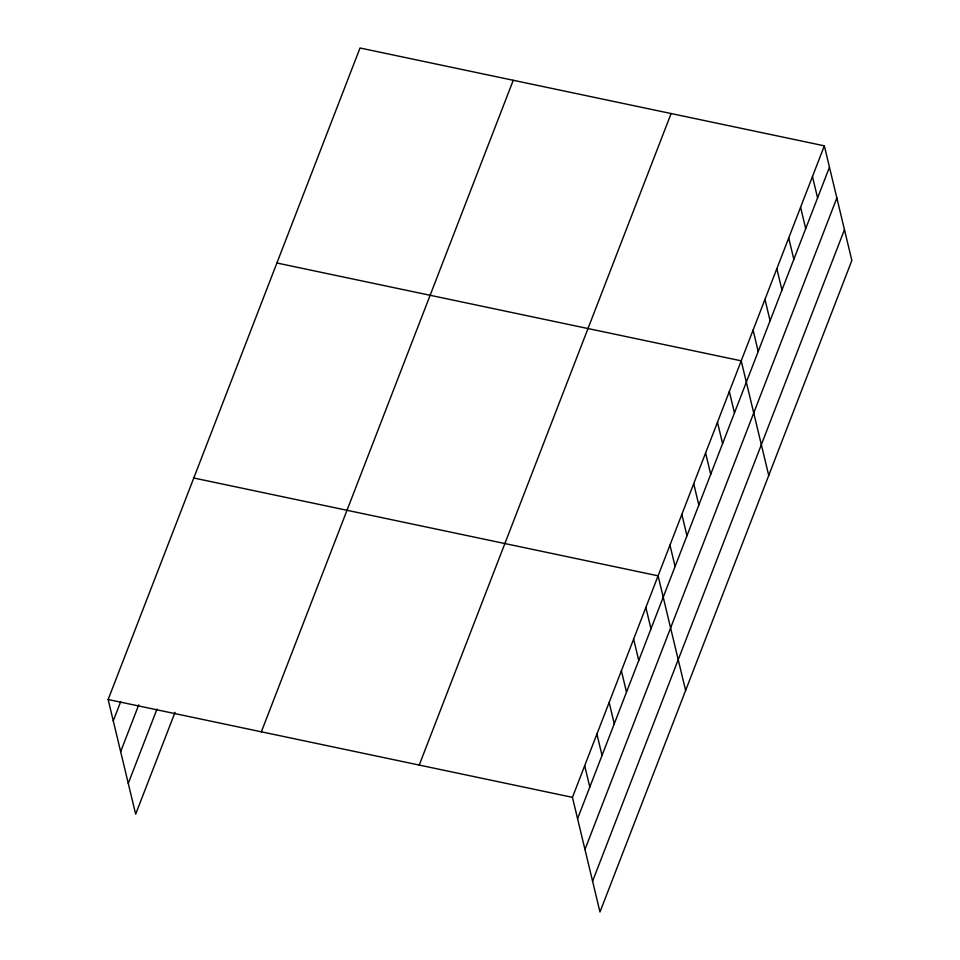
<?xml version="1.0" encoding="UTF-8"?>
<svg xmlns="http://www.w3.org/2000/svg" width="960" height="960" viewBox="0 0 960 960"><rect width="100%" height="100%" fill="white"/><g stroke="black" fill="none" stroke-linecap="round" stroke-linejoin="round"><path stroke-width="1.44" d="M175.032 712.356L135.66 814.176L108.144 699.528L360.024 48L824.34 145.824L851.856 260.472L599.976 912L572.448 797.352L824.34 145.824M113.268 720.864L120.708 701.604M120.66 751.656L138.744 704.88M128.268 783.384L156.996 709.08M261.36 731.808L513.252 80.28M419.232 765.072L671.112 113.544M577.572 818.7L829.464 167.172M584.964 849.48L836.856 197.964M592.584 881.208L844.464 229.68M276.9 263.004L741.216 360.828L768.732 475.476M193.788 478.008L658.092 575.832L685.62 690.48M108.144 699.528L572.448 797.352M812.46 176.544L817.584 197.892M800.58 207.264L805.704 228.6M788.712 237.972L793.836 259.32M776.832 268.692L781.956 290.028M764.964 299.4L770.088 320.748M753.084 330.12L758.208 351.456M729.336 391.548L734.46 412.884M717.468 422.256L722.592 443.604M705.588 452.976L710.712 474.324M693.708 483.696L698.832 505.032M681.84 514.404L686.964 535.752M669.96 545.124L675.084 566.46M645.852 607.476L650.976 628.824M633.624 639.12L638.748 660.468M621.384 670.776L626.508 692.112M609.156 702.42L614.28 723.756M596.916 734.064L602.04 755.4M584.688 765.708L589.812 787.056"/></g></svg>
